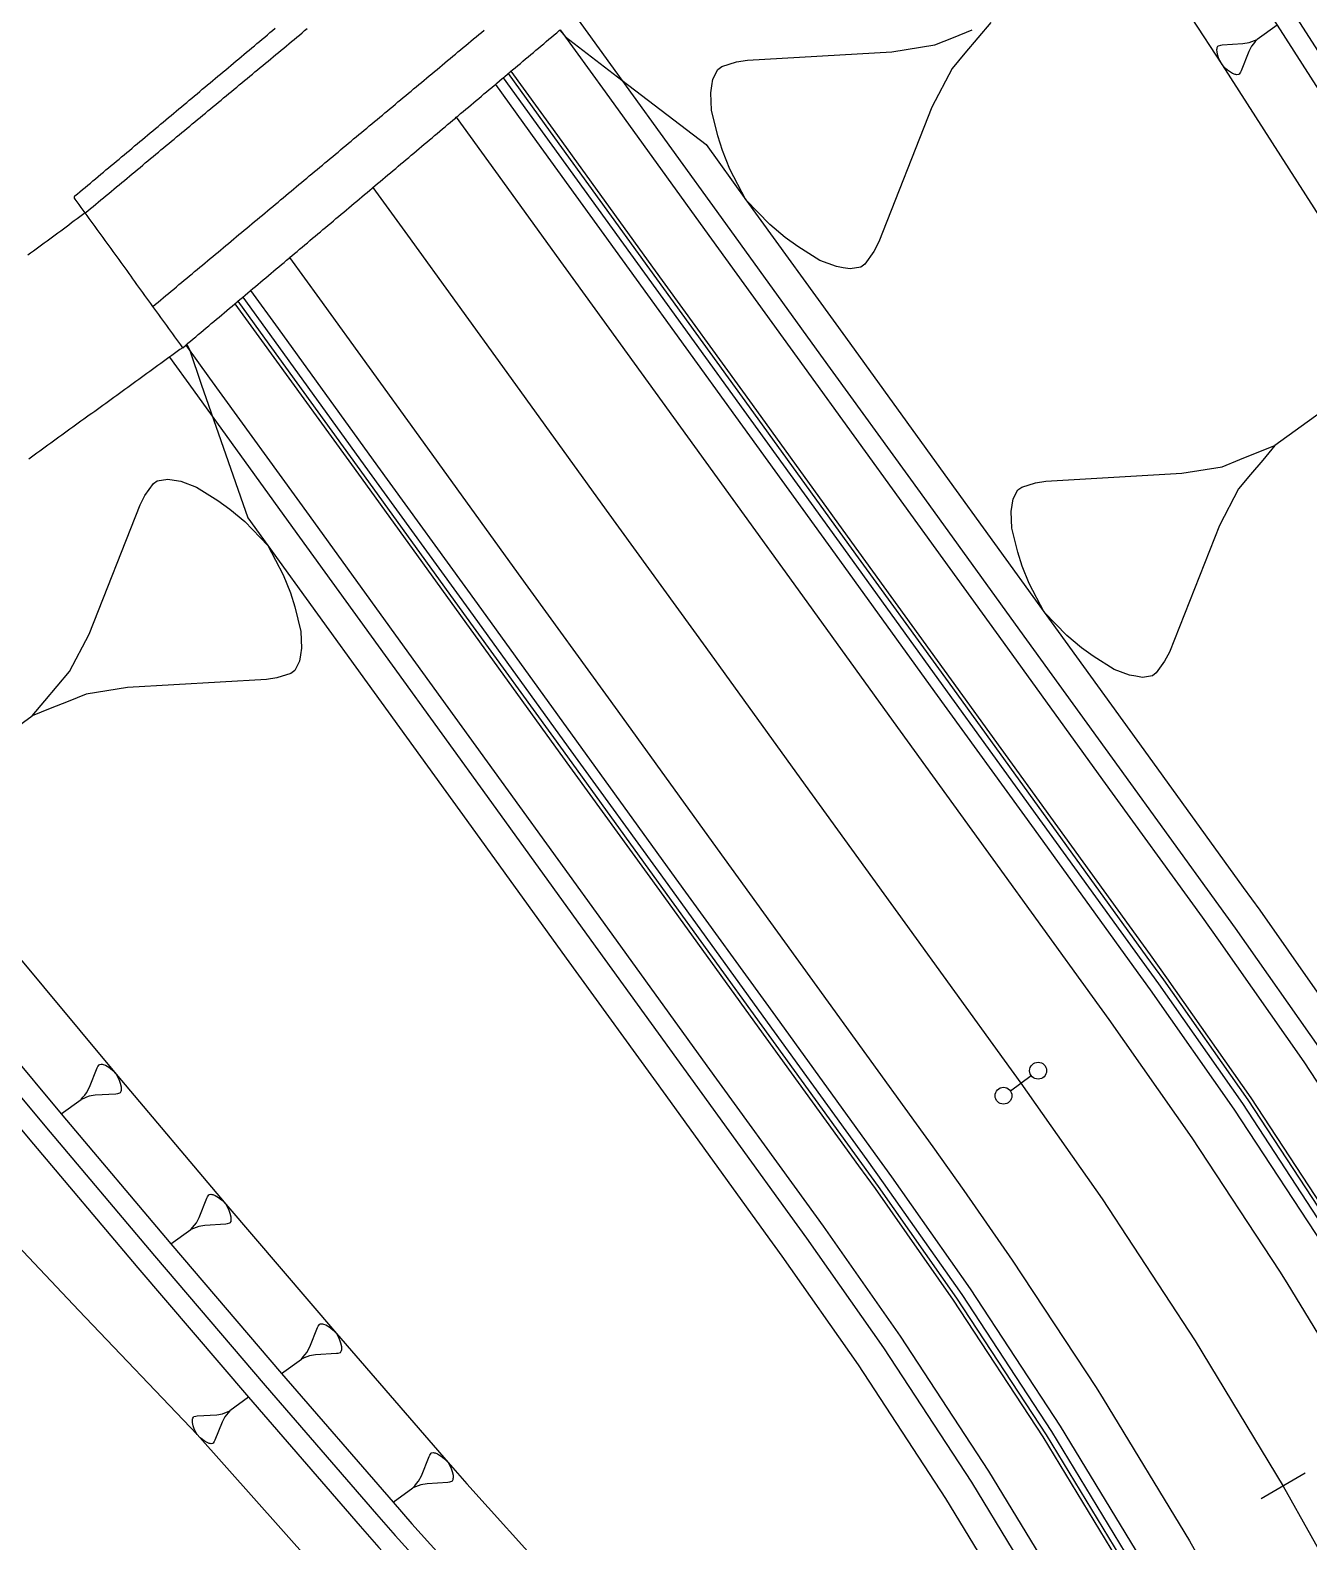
# Model space of a CAD drawing. Extents: x 386889 to 386983, y 803309 to 803473.
# Drawn here: x 386907.71 to 386945.37, y 803406.41 to 803450.93 of the extents above; entities that cross this region are included whole.
import ezdxf

# ---------------------------------------------------------------- set-up
doc = ezdxf.new("R2010")
doc.units = 0
doc.layers.get('0').update_dxf_attribs({"linetype": 'CONTINUOUS'})

msp = doc.modelspace()

# ---------------------------------------------------------------- linework, layer by layer
at = {"color": 7}
for p, q in [((386936.0105, 803451.1572), (386935.6292, 803450.7042)), ((386944.4394, 803451.0826), (386943.8546, 803450.6597)), ((386934.3614, 803450.4964), (386934.9111, 803450.7167)), ((386934.9111, 803450.7167), (386935.4608, 803450.937)), ((386935.6292, 803450.7042), (386935.2478, 803450.2511)), ((386942.8249, 803450.5002), (386943.4359, 803450.5349)), ((386943.4359, 803450.5349), (386943.6179, 803450.5648)), ((386943.6179, 803450.5648), (386943.6968, 803450.5964)), ((386943.7451, 803450.5296), (386943.6904, 803450.4645)), ((386943.6968, 803450.5964), (386943.7757, 803450.628)), ((386943.7999, 803450.5946), (386943.7451, 803450.5296)), ((386943.7757, 803450.628), (386943.8546, 803450.6597)), ((386943.8546, 803450.6597), (386943.7999, 803450.5946)), ((386928.8375, 803450.0464), (386933.0937, 803450.2885)), ((386933.0937, 803450.2885), (386934.3614, 803450.4964)), ((386935.2478, 803450.2511), (386934.8665, 803449.7981)), ((386942.6699, 803450.3627), (386942.6745, 803450.3914)), ((386942.6727, 803450.2884), (386942.6699, 803450.3627)), ((386942.6997, 803450.1807), (386942.6727, 803450.2884)), ((386942.6745, 803450.3914), (386942.6792, 803450.4202)), ((386942.6792, 803450.4202), (386942.7005, 803450.4611)), ((386942.7193, 803450.1185), (386942.6997, 803450.1807)), ((386942.7005, 803450.4611), (386942.7172, 803450.4732)), ((386942.7172, 803450.4732), (386942.7794, 803450.4927)), ((386942.7509, 803450.0395), (386942.7193, 803450.1185)), ((386942.7794, 803450.4927), (386942.8249, 803450.5002)), ((386943.6051, 803450.301), (386943.3807, 803449.7317)), ((386943.6904, 803450.4645), (386943.6051, 803450.301)), ((386927.8223, 803449.4895), (386927.9709, 803449.7742)), ((386927.9709, 803449.7742), (386928.0873, 803449.8583)), ((386928.0873, 803449.8583), (386928.5206, 803449.9945)), ((386928.5206, 803449.9945), (386928.8375, 803450.0464)), ((386934.8665, 803449.7981), (386934.2721, 803448.6592)), ((386942.8188, 803449.9105), (386942.7509, 803450.0395)), ((386942.9201, 803449.8056), (386942.8188, 803449.9105)), ((386942.9851, 803449.7509), (386942.9201, 803449.8056)), ((386943.0381, 803449.7129), (386942.9851, 803449.7509)), ((386943.1319, 803449.6535), (386943.0381, 803449.7129)), ((386943.2016, 803449.6275), (386943.1319, 803449.6535)), ((386943.3213, 803449.6378), (386943.3046, 803449.6257)), ((386943.3594, 803449.6908), (386943.3213, 803449.6378)), ((386943.3807, 803449.7317), (386943.3594, 803449.6908)), ((386927.7579, 803449.0884), (386927.7901, 803449.2889)), ((386927.7901, 803449.2889), (386927.8223, 803449.4895)), ((386943.2303, 803449.6229), (386943.2016, 803449.6275)), ((386943.2591, 803449.6183), (386943.2303, 803449.6229)), ((386943.3046, 803449.6257), (386943.2591, 803449.6183)), ((386927.7776, 803448.5709), (386927.7579, 803449.0884)), ((386927.9657, 803447.8206), (386927.7776, 803448.5709)), ((386934.2721, 803448.6592), (386932.7093, 803444.6929)), ((386928.1018, 803447.3873), (386927.9657, 803447.8206)), ((386928.3221, 803446.8376), (386928.1018, 803447.3873)), ((386928.7949, 803445.9388), (386928.3221, 803446.8376)), ((386929.5005, 803445.2083), (386928.7949, 803445.9388)), ((386929.9535, 803444.8269), (386929.5005, 803445.2083)), ((386930.3224, 803444.562), (386929.9535, 803444.8269)), ((386930.976, 803444.1484), (386930.3224, 803444.562)), ((386932.5607, 803444.4082), (386932.2957, 803444.0393)), ((386932.7093, 803444.6929), (386932.5607, 803444.4082)), ((386931.4613, 803443.9676), (386930.976, 803444.1484)), ((386931.6618, 803443.9354), (386931.4613, 803443.9676)), ((386931.8624, 803443.9032), (386931.6618, 803443.9354)), ((386932.1793, 803443.9551), (386931.8624, 803443.9032)), ((386932.2957, 803444.0393), (386932.1793, 803443.9551)), ((386948.2105, 803441.4687), (386944.3766, 803438.696)), ((386943.8593, 803438.4887), (386944.3766, 803438.696)), ((386944.3766, 803438.696), (386944.0177, 803438.2696)), ((386941.6313, 803437.8784), (386942.8245, 803438.074)), ((386942.8245, 803438.074), (386943.3419, 803438.2813)), ((386943.3419, 803438.2813), (386943.8593, 803438.4887)), ((386944.0177, 803438.2696), (386943.6588, 803437.8432)), ((386911.3466, 803437.5798), (386911.4584, 803437.6607)), ((386911.4584, 803437.6607), (386911.7631, 803437.7107)), ((386911.7631, 803437.7107), (386911.9559, 803437.6797)), ((386911.9559, 803437.6797), (386912.1487, 803437.6487)), ((386912.1487, 803437.6487), (386912.6152, 803437.4749)), ((386937.327, 803437.6016), (386937.6253, 803437.6505)), ((386937.6253, 803437.6505), (386941.6313, 803437.8784)), ((386943.6588, 803437.8432), (386943.2998, 803437.4168)), ((386910.949, 803436.9515), (386911.0918, 803437.2252)), ((386911.0918, 803437.2252), (386911.3466, 803437.5798)), ((386912.6152, 803437.4749), (386913.2435, 803437.0773)), ((386936.6698, 803437.1263), (386936.8096, 803437.3943)), ((386936.8096, 803437.3943), (386936.9192, 803437.4735)), ((386936.9192, 803437.4735), (386937.327, 803437.6016)), ((386943.2998, 803437.4168), (386942.7404, 803436.3448)), ((386909.4466, 803433.1386), (386910.949, 803436.9515)), ((386913.2435, 803437.0773), (386913.5982, 803436.8226)), ((386913.5982, 803436.8226), (386914.0337, 803436.456)), ((386936.6091, 803436.7488), (386936.6395, 803436.9375)), ((386936.6277, 803436.2617), (386936.6091, 803436.7488)), ((386936.6395, 803436.9375), (386936.6698, 803437.1263)), ((386914.0337, 803436.456), (386914.712, 803435.7538)), ((386942.7404, 803436.3448), (386941.2695, 803432.6117)), ((386936.8048, 803435.5556), (386936.6277, 803436.2617)), ((386914.712, 803435.7538), (386915.1665, 803434.8897)), ((386936.9329, 803435.1477), (386936.8048, 803435.5556)), ((386937.1402, 803434.6303), (386936.9329, 803435.1477)), ((386915.1665, 803434.8897), (386915.3783, 803434.3613)), ((386937.5852, 803433.7844), (386937.1402, 803434.6303)), ((386915.3783, 803434.3613), (386915.5091, 803433.9447)), ((386915.5091, 803433.9447), (386915.6899, 803433.2235)), ((386938.2493, 803433.0968), (386937.5852, 803433.7844)), ((386915.6899, 803433.2235), (386915.7089, 803432.726)), ((386908.8752, 803432.0437), (386909.4466, 803433.1386)), ((386915.7089, 803432.726), (386915.6779, 803432.5332)), ((386938.6757, 803432.7379), (386938.2493, 803433.0968)), ((386939.0229, 803432.4885), (386938.6757, 803432.7379)), ((386915.647, 803432.3404), (386915.5041, 803432.0667)), ((386915.6779, 803432.5332), (386915.647, 803432.3404)), ((386939.6381, 803432.0992), (386939.0229, 803432.4885)), ((386941.1296, 803432.3437), (386940.8802, 803431.9965)), ((386941.2695, 803432.6117), (386941.1296, 803432.3437)), ((386908.5086, 803431.6082), (386908.8752, 803432.0437)), ((386914.9757, 803431.8549), (386914.671, 803431.805)), ((386915.3922, 803431.9858), (386914.9757, 803431.8549)), ((386915.5041, 803432.0667), (386915.3922, 803431.9858)), ((386940.0948, 803431.929), (386939.6381, 803432.0992)), ((386940.2836, 803431.8987), (386940.0948, 803431.929)), ((386940.4724, 803431.8684), (386940.2836, 803431.8987)), ((386940.7707, 803431.9173), (386940.4724, 803431.8684)), ((386940.8802, 803431.9965), (386940.7707, 803431.9173)), ((386908.142, 803431.1727), (386908.5086, 803431.6082)), ((386910.5794, 803431.5722), (386909.3607, 803431.3725)), ((386914.671, 803431.805), (386910.5794, 803431.5722)), ((386907.7754, 803430.7371), (386908.142, 803431.1727)), ((386908.3038, 803430.9489), (386907.7754, 803430.7371)), ((386908.8323, 803431.1607), (386908.3038, 803430.9489)), ((386909.3607, 803431.3725), (386908.8323, 803431.1607)), ((386903.8596, 803427.9052), (386907.7754, 803430.7371)), ((386909.4604, 803419.7927), (386909.6848, 803420.3621)), ((386909.6848, 803420.3621), (386909.7061, 803420.403)), ((386909.7061, 803420.403), (386909.7442, 803420.456)), ((386909.7442, 803420.456), (386909.7609, 803420.468)), ((386909.7609, 803420.468), (386909.8064, 803420.4755)), ((386909.8064, 803420.4755), (386909.8352, 803420.4709)), ((386909.8352, 803420.4709), (386909.864, 803420.4662)), ((386909.864, 803420.4662), (386909.9336, 803420.4403)), ((386909.9336, 803420.4403), (386910.0274, 803420.3809)), ((386910.0274, 803420.3809), (386910.0804, 803420.3429)), ((386910.0804, 803420.3429), (386910.1454, 803420.2881)), ((386910.1454, 803420.2881), (386910.2467, 803420.1833)), ((386910.2467, 803420.1833), (386910.3146, 803420.0542)), ((386910.3146, 803420.0542), (386910.3462, 803419.9753)), ((386910.3462, 803419.9753), (386910.3658, 803419.9131)), ((386910.3658, 803419.9131), (386910.3928, 803419.8054)), ((386910.3928, 803419.8054), (386910.3956, 803419.7311)), ((386908.6261, 803419.0112), (386909.2109, 803419.4341)), ((386909.2109, 803419.4341), (386909.2656, 803419.4992)), ((386909.2898, 803419.4658), (386909.2109, 803419.4341)), ((386909.2656, 803419.4992), (386909.3204, 803419.5642)), ((386909.3687, 803419.4974), (386909.2898, 803419.4658)), ((386909.3204, 803419.5642), (386909.3751, 803419.6292)), ((386909.4476, 803419.529), (386909.3687, 803419.4974)), ((386909.3751, 803419.6292), (386909.4604, 803419.7927)), ((386909.6296, 803419.5588), (386909.4476, 803419.529)), ((386910.2406, 803419.5936), (386909.6296, 803419.5588)), ((386910.2861, 803419.6011), (386910.2406, 803419.5936)), ((386910.3483, 803419.6206), (386910.2861, 803419.6011)), ((386910.365, 803419.6327), (386910.3483, 803419.6206)), ((386910.3864, 803419.6736), (386910.365, 803419.6327)), ((386910.391, 803419.7023), (386910.3864, 803419.6736)), ((386910.3956, 803419.7311), (386910.391, 803419.7023)), ((386912.6931, 803415.96), (386912.9174, 803416.5294)), ((386912.9174, 803416.5294), (386912.9388, 803416.5703)), ((386912.9388, 803416.5703), (386912.9768, 803416.6233)), ((386912.9768, 803416.6233), (386912.9935, 803416.6353)), ((386912.9935, 803416.6353), (386913.039, 803416.6428)), ((386913.039, 803416.6428), (386913.0678, 803416.6382)), ((386913.0678, 803416.6382), (386913.0966, 803416.6336)), ((386913.0966, 803416.6336), (386913.1662, 803416.6076)), ((386913.1662, 803416.6076), (386913.2601, 803416.5482)), ((386913.2601, 803416.5482), (386913.313, 803416.5102)), ((386913.313, 803416.5102), (386913.3781, 803416.4554)), ((386913.3781, 803416.4554), (386913.4794, 803416.3506)), ((386913.4794, 803416.3506), (386913.5472, 803416.2215)), ((386912.6077, 803415.7966), (386912.6931, 803415.96)), ((386913.5472, 803416.2215), (386913.5788, 803416.1426)), ((386913.5788, 803416.1426), (386913.5984, 803416.0804)), ((386913.5976, 803415.8), (386913.5809, 803415.7879)), ((386913.619, 803415.8409), (386913.5976, 803415.8)), ((386913.5984, 803416.0804), (386913.6254, 803415.9727)), ((386913.6236, 803415.8696), (386913.619, 803415.8409)), ((386913.6282, 803415.8984), (386913.6236, 803415.8696)), ((386913.6254, 803415.9727), (386913.6282, 803415.8984)), ((386911.8588, 803415.1785), (386912.4435, 803415.6014)), ((386912.4435, 803415.6014), (386912.4983, 803415.6665)), ((386912.5224, 803415.6331), (386912.4435, 803415.6014)), ((386912.4983, 803415.6665), (386912.553, 803415.7315)), ((386912.6013, 803415.6647), (386912.5224, 803415.6331)), ((386912.553, 803415.7315), (386912.6077, 803415.7966)), ((386912.6802, 803415.6963), (386912.6013, 803415.6647)), ((386912.8622, 803415.7261), (386912.6802, 803415.6963)), ((386913.4732, 803415.7609), (386912.8622, 803415.7261)), ((386913.5187, 803415.7684), (386913.4732, 803415.7609)), ((386913.5809, 803415.7879), (386913.5187, 803415.7684)), ((386915.9517, 803412.1462), (386916.1761, 803412.7156)), ((386916.1761, 803412.7156), (386916.1974, 803412.7564)), ((386916.1974, 803412.7564), (386916.2355, 803412.8094)), ((386916.2355, 803412.8094), (386916.2522, 803412.8215)), ((386916.2522, 803412.8215), (386916.2977, 803412.8289)), ((386916.2977, 803412.8289), (386916.3265, 803412.8243)), ((386916.3265, 803412.8243), (386916.3552, 803412.8197)), ((386916.3552, 803412.8197), (386916.4249, 803412.7937)), ((386916.4249, 803412.7937), (386916.5187, 803412.7344)), ((386916.5187, 803412.7344), (386916.5717, 803412.6963)), ((386916.5717, 803412.6963), (386916.6367, 803412.6416)), ((386916.6367, 803412.6416), (386916.738, 803412.5367)), ((386916.738, 803412.5367), (386916.8059, 803412.4077)), ((386916.8059, 803412.4077), (386916.8375, 803412.3288)), ((386916.8375, 803412.3288), (386916.8571, 803412.2666)), ((386916.8571, 803412.2666), (386916.8841, 803412.1589)), ((386915.7022, 803411.7876), (386915.7569, 803411.8526)), ((386915.7811, 803411.8192), (386915.7022, 803411.7876)), ((386915.7569, 803411.8526), (386915.8117, 803411.9177)), ((386915.86, 803411.8508), (386915.7811, 803411.8192)), ((386915.8117, 803411.9177), (386915.8664, 803411.9827)), ((386915.9389, 803411.8825), (386915.86, 803411.8508)), ((386915.8664, 803411.9827), (386915.9517, 803412.1462)), ((386916.1209, 803411.9123), (386915.9389, 803411.8825)), ((386916.7319, 803411.947), (386916.1209, 803411.9123)), ((386916.7774, 803411.9545), (386916.7319, 803411.947)), ((386916.8396, 803411.974), (386916.7774, 803411.9545)), ((386916.8563, 803411.9861), (386916.8396, 803411.974)), ((386916.8776, 803412.027), (386916.8563, 803411.9861)), ((386916.8823, 803412.0558), (386916.8776, 803412.027)), ((386916.8869, 803412.0846), (386916.8823, 803412.0558)), ((386916.8841, 803412.1589), (386916.8869, 803412.0846)), ((386915.1174, 803411.3647), (386915.7022, 803411.7876)), ((386914.1451, 803410.6615), (386913.5984, 803410.2661)), ((386912.4909, 803409.9884), (386912.4952, 803410.0154)), ((386912.4952, 803410.0154), (386912.4995, 803410.0423)), ((386912.4995, 803410.0423), (386912.5194, 803410.0805)), ((386912.5194, 803410.0805), (386912.5351, 803410.0918)), ((386912.5351, 803410.0918), (386912.5932, 803410.11)), ((386912.5932, 803410.11), (386912.6357, 803410.117)), ((386912.6357, 803410.117), (386913.207, 803410.1495)), ((386913.207, 803410.1495), (386913.3771, 803410.1774)), ((386913.4449, 803410.0837), (386913.3651, 803409.9308)), ((386913.3771, 803410.1774), (386913.4509, 803410.207)), ((386913.496, 803410.1445), (386913.4449, 803410.0837)), ((386913.4509, 803410.207), (386913.5246, 803410.2365)), ((386913.5472, 803410.2053), (386913.496, 803410.1445)), ((386913.5246, 803410.2365), (386913.5984, 803410.2661)), ((386913.5984, 803410.2661), (386913.5472, 803410.2053)), ((386912.4935, 803409.919), (386912.4909, 803409.9884)), ((386912.5187, 803409.8183), (386912.4935, 803409.919)), ((386912.537, 803409.7602), (386912.5187, 803409.8183)), ((386912.5666, 803409.6864), (386912.537, 803409.7602)), ((386912.63, 803409.5658), (386912.5666, 803409.6864)), ((386912.7247, 803409.4677), (386912.63, 803409.5658)), ((386913.3651, 803409.9308), (386913.1554, 803409.3985)), ((386912.7855, 803409.4165), (386912.7247, 803409.4677)), ((386912.835, 803409.381), (386912.7855, 803409.4165)), ((386912.9228, 803409.3255), (386912.835, 803409.381)), ((386912.9879, 803409.3012), (386912.9228, 803409.3255)), ((386913.0148, 803409.2969), (386912.9879, 803409.3012)), ((386913.0417, 803409.2926), (386913.0148, 803409.2969)), ((386913.0842, 803409.2995), (386913.0417, 803409.2926)), ((386913.0999, 803409.3108), (386913.0842, 803409.2995)), ((386913.1354, 803409.3603), (386913.0999, 803409.3108)), ((386913.1554, 803409.3985), (386913.1354, 803409.3603)), ((386919.2365, 803408.3512), (386919.4608, 803408.9206)), ((386919.4608, 803408.9206), (386919.4821, 803408.9614)), ((386919.4821, 803408.9614), (386919.5202, 803409.0144)), ((386919.5202, 803409.0144), (386919.5369, 803409.0265)), ((386919.5369, 803409.0265), (386919.5824, 803409.0339)), ((386919.5824, 803409.0339), (386919.6112, 803409.0293)), ((386919.6112, 803409.0293), (386919.64, 803409.0247)), ((386919.64, 803409.0247), (386919.7096, 803408.9987)), ((386919.7096, 803408.9987), (386919.8035, 803408.9394)), ((386919.8035, 803408.9394), (386919.8564, 803408.9013)), ((386919.8564, 803408.9013), (386919.9214, 803408.8466)), ((386919.9214, 803408.8466), (386920.0227, 803408.7417)), ((386920.0227, 803408.7417), (386920.0906, 803408.6127)), ((386919.1511, 803408.1877), (386919.2365, 803408.3512)), ((386920.0906, 803408.6127), (386920.1222, 803408.5338)), ((386920.1222, 803408.5338), (386920.1418, 803408.4716)), ((386920.1624, 803408.232), (386920.141, 803408.1911)), ((386920.1418, 803408.4716), (386920.1688, 803408.3639)), ((386920.167, 803408.2608), (386920.1624, 803408.232)), ((386920.1716, 803408.2896), (386920.167, 803408.2608)), ((386920.1688, 803408.3639), (386920.1716, 803408.2896)), ((386918.4021, 803407.5697), (386918.9869, 803407.9926)), ((386918.9869, 803407.9926), (386919.0416, 803408.0576)), ((386919.0658, 803408.0242), (386918.9869, 803407.9926)), ((386919.0416, 803408.0576), (386919.0964, 803408.1226)), ((386919.1447, 803408.0558), (386919.0658, 803408.0242)), ((386919.0964, 803408.1226), (386919.1511, 803408.1877)), ((386919.2236, 803408.0874), (386919.1447, 803408.0558)), ((386919.4056, 803408.1173), (386919.2236, 803408.0874)), ((386920.0166, 803408.152), (386919.4056, 803408.1173)), ((386920.0621, 803408.1595), (386920.0166, 803408.152)), ((386920.1243, 803408.179), (386920.0621, 803408.1595)), ((386920.141, 803408.1911), (386920.1243, 803408.179))]:
    msp.add_line(p, q, dxfattribs=at)
at = {"color": 1}
msp.add_line((386936.585, 803419.6903), (386937.2006, 803420.1356), dxfattribs=at)
at = {"color": 3}
msp.add_line((386945.2685, 803408.4256), (386943.9731, 803407.6694), dxfattribs=at)
at = {"color": 7, "linetype": 'CONTINUOUS'}
for points in [[(386931.2554, 803472.4006), (386934.0225, 803468.2312), (386936.7636, 803464.043), (386939.4787, 803459.836), (386942.1906, 803455.6268), (386944.9256, 803451.4342), (386947.6344, 803447.2227), (386950.3173, 803442.9924), (386952.9741, 803438.7432), (386955.6049, 803434.4753), (386956.0412, 803433.7614), (386958.5451, 803429.606), (386961.3532, 803424.5173), (386963.8781, 803419.2904), (386966.1836, 803413.981), (386968.2666, 803408.5991), (386970.1244, 803403.1545), (386971.06, 803400)], [(386930.7692, 803472.049), (386933.5363, 803467.8796), (386936.2774, 803463.6914), (386938.9925, 803459.4844), (386941.7044, 803455.2752), (386944.4394, 803451.0825), (386947.1483, 803446.8711), (386949.8311, 803442.6408), (386952.4879, 803438.3916), (386955.1187, 803434.1237), (386955.5551, 803433.4098), (386958.049, 803429.2685), (386960.8458, 803424.1971), (386963.3599, 803418.9879), (386965.6553, 803413.6966), (386967.7288, 803408.333), (386969.5778, 803402.9071), (386970.4386, 803400)], [(386940.0838, 803454.1031), (386942.8188, 803449.9105), (386945.5277, 803445.699), (386948.2105, 803441.4687), (386950.8673, 803437.2196), (386953.4981, 803432.9516), (386953.9345, 803432.2378), (386956.3954, 803428.1435), (386959.1544, 803423.1298), (386961.6327, 803417.9795), (386963.8944, 803412.7483), (386965.9362, 803407.446), (386967.7557, 803402.0825), (386968.369, 803400)], [(386909.3349, 803445.5492), (386909.4118, 803445.6131), (386909.4887, 803445.677), (386909.5657, 803445.7409), (386909.6426, 803445.8048), (386909.7195, 803445.8687), (386909.7964, 803445.9326), (386909.8734, 803445.9965), (386909.9503, 803446.0604), (386910.0272, 803446.1243), (386910.1042, 803446.1882), (386910.1811, 803446.2521), (386910.258, 803446.316), (386910.3349, 803446.3799), (386910.4119, 803446.4438), (386910.4888, 803446.5077), (386910.5657, 803446.5716), (386910.6427, 803446.6355), (386910.7196, 803446.6994), (386910.7965, 803446.7633), (386910.8734, 803446.8272), (386910.9504, 803446.8911), (386911.0273, 803446.955), (386911.1042, 803447.0189), (386911.1812, 803447.0829), (386911.2581, 803447.1468), (386911.335, 803447.2107), (386911.4119, 803447.2746), (386911.4889, 803447.3385), (386911.5658, 803447.4024), (386911.6427, 803447.4663), (386911.7196, 803447.5302), (386911.7966, 803447.5941), (386911.8735, 803447.658), (386911.9504, 803447.7219), (386912.0274, 803447.7858), (386912.1043, 803447.8497), (386912.1812, 803447.9136), (386912.2581, 803447.9775), (386912.3351, 803448.0414), (386912.412, 803448.1053), (386912.4889, 803448.1692), (386912.5659, 803448.2331), (386912.6428, 803448.297), (386912.7197, 803448.3609), (386912.7966, 803448.4248), (386912.8736, 803448.4887), (386912.9505, 803448.5526), (386913.0274, 803448.6165), (386913.1043, 803448.6804), (386913.1813, 803448.7443), (386913.2582, 803448.8082), (386913.3351, 803448.8721), (386913.4121, 803448.936), (386913.489, 803448.9999), (386913.5659, 803449.0638), (386913.6428, 803449.1277), (386913.7198, 803449.1916), (386913.7967, 803449.2555), (386913.8736, 803449.3194), (386913.9506, 803449.3833), (386914.0275, 803449.4472), (386914.1044, 803449.5111), (386914.1813, 803449.575), (386914.2583, 803449.6389), (386914.3352, 803449.7028), (386914.4121, 803449.7667), (386914.4891, 803449.8306), (386914.566, 803449.8945), (386914.6429, 803449.9584), (386914.7198, 803450.0223), (386914.7968, 803450.0862), (386914.8737, 803450.1501), (386914.9506, 803450.214), (386915.0275, 803450.2779), (386915.1045, 803450.3419), (386915.1814, 803450.4058), (386915.2583, 803450.4697), (386915.3353, 803450.5336), (386915.4122, 803450.5975), (386915.4891, 803450.6614), (386915.566, 803450.7253), (386915.643, 803450.7892), (386915.7199, 803450.8531), (386915.7968, 803450.917), (386915.8738, 803450.9809)], [(386911.3278, 803442.7945), (386911.4046, 803442.8586), (386911.4814, 803442.9226), (386911.5582, 803442.9867), (386911.635, 803443.0507), (386911.7118, 803443.1148), (386911.7886, 803443.1789), (386911.8654, 803443.2429), (386911.9422, 803443.307), (386912.019, 803443.371), (386912.0958, 803443.4351), (386912.1725, 803443.4992), (386912.2493, 803443.5632), (386912.3261, 803443.6273), (386912.4029, 803443.6913), (386912.4797, 803443.7554), (386912.5565, 803443.8195), (386912.6333, 803443.8835), (386912.7101, 803443.9476), (386912.7869, 803444.0116), (386912.8637, 803444.0757), (386912.9405, 803444.1397), (386913.0173, 803444.2038), (386913.0941, 803444.2679), (386913.1709, 803444.3319), (386913.2477, 803444.396), (386913.3245, 803444.46), (386913.4013, 803444.5241), (386913.4781, 803444.5882), (386913.5549, 803444.6522), (386913.6317, 803444.7163), (386913.7085, 803444.7803), (386913.7853, 803444.8444), (386913.8621, 803444.9085), (386913.9389, 803444.9725), (386914.0157, 803445.0366), (386914.0925, 803445.1006), (386914.1693, 803445.1647), (386914.2461, 803445.2287), (386914.3229, 803445.2928), (386914.3997, 803445.3569), (386914.4765, 803445.4209), (386914.5533, 803445.485), (386914.6301, 803445.549), (386914.7069, 803445.6131), (386914.7837, 803445.6772), (386914.8605, 803445.7412), (386914.9373, 803445.8053), (386915.014, 803445.8693), (386915.0908, 803445.9334), (386915.1676, 803445.9975), (386915.2444, 803446.0615), (386915.3212, 803446.1256), (386915.398, 803446.1896), (386915.4748, 803446.2537), (386915.5516, 803446.3177), (386915.6284, 803446.3818), (386915.7052, 803446.4459), (386915.782, 803446.5099), (386915.8588, 803446.574), (386915.9356, 803446.638), (386916.0124, 803446.7021), (386916.0892, 803446.7662), (386916.166, 803446.8302), (386916.2428, 803446.8943), (386916.3196, 803446.9583), (386916.3964, 803447.0224), (386916.4732, 803447.0865), (386916.55, 803447.1505), (386916.6268, 803447.2146), (386916.7036, 803447.2786), (386916.7804, 803447.3427), (386916.8572, 803447.4068), (386916.934, 803447.4708), (386917.0108, 803447.5349), (386917.0876, 803447.5989), (386917.1644, 803447.663), (386917.2412, 803447.727), (386917.318, 803447.7911), (386917.3948, 803447.8552), (386917.4716, 803447.9192), (386917.5484, 803447.9833), (386917.6252, 803448.0473), (386917.702, 803448.1114), (386917.7787, 803448.1755), (386917.8555, 803448.2395), (386917.9323, 803448.3036), (386918.0091, 803448.3676), (386918.0859, 803448.4317), (386918.1627, 803448.4958), (386918.2395, 803448.5598), (386918.3163, 803448.6239), (386918.3931, 803448.6879), (386918.4699, 803448.752), (386918.5467, 803448.816), (386918.6235, 803448.8801), (386918.7003, 803448.9442), (386918.7771, 803449.0082), (386918.8539, 803449.0723), (386918.9307, 803449.1363), (386919.0075, 803449.2004), (386919.0843, 803449.2645), (386919.1611, 803449.3285), (386919.2379, 803449.3926), (386919.3147, 803449.4566), (386919.3915, 803449.5207), (386919.4683, 803449.5848), (386919.5451, 803449.6488), (386919.6219, 803449.7129), (386919.6987, 803449.7769), (386919.7755, 803449.841), (386919.8523, 803449.905), (386919.9291, 803449.9691), (386920.0059, 803450.0332), (386920.0827, 803450.0972), (386920.1595, 803450.1613), (386920.2363, 803450.2253), (386920.3131, 803450.2894), (386920.3899, 803450.3535), (386920.4667, 803450.4175), (386920.5435, 803450.4816), (386920.6202, 803450.5456), (386920.697, 803450.6097), (386920.7738, 803450.6738), (386920.8506, 803450.7378), (386920.9274, 803450.8019), (386921.0042, 803450.8659), (386921.081, 803450.93)], [(386912.207, 803441.5792), (386912.2835, 803441.6436), (386912.2959, 803441.6541), (386912.36, 803441.708), (386912.4365, 803441.7725), (386912.513, 803441.8369), (386912.5895, 803441.9013), (386912.666, 803441.9657), (386912.7425, 803442.0301), (386912.819, 803442.0946), (386912.8954, 803442.159), (386912.9719, 803442.2234), (386913.0484, 803442.2878), (386913.1249, 803442.3523), (386913.2014, 803442.4167), (386913.2779, 803442.4811), (386913.3544, 803442.5455), (386913.4309, 803442.6099), (386913.5074, 803442.6744), (386913.5839, 803442.7388), (386913.6604, 803442.8032), (386913.7369, 803442.8676), (386913.7455, 803442.8749), (386913.8134, 803442.932), (386913.8299, 803442.9459), (386913.8899, 803442.9965), (386913.9664, 803443.0609), (386913.9756, 803443.0687), (386914.0429, 803443.1253), (386914.1193, 803443.1897), (386914.1958, 803443.2541), (386914.2057, 803443.2624), (386914.2723, 803443.3186), (386914.3488, 803443.383), (386914.4253, 803443.4474), (386914.5018, 803443.5118), (386914.5783, 803443.5762), (386914.6548, 803443.6407), (386914.7313, 803443.7051), (386914.8078, 803443.7695), (386914.8843, 803443.8339), (386914.9608, 803443.8984), (386915.0373, 803443.9628), (386915.1138, 803444.0272), (386915.1903, 803444.0916), (386915.2668, 803444.156), (386915.3433, 803444.2205), (386915.3562, 803444.2313), (386915.4197, 803444.2849), (386915.4962, 803444.3493), (386915.5727, 803444.4137), (386915.6492, 803444.4781), (386915.7257, 803444.5426), (386915.8022, 803444.607), (386915.8787, 803444.6714), (386915.9552, 803444.7358), (386916.0317, 803444.8002), (386916.1082, 803444.8647), (386916.1847, 803444.9291), (386916.2612, 803444.9935), (386916.3377, 803445.0579), (386916.4142, 803445.1223), (386916.4907, 803445.1868), (386916.5672, 803445.2512), (386916.6436, 803445.3156), (386916.7201, 803445.38), (386916.7966, 803445.4445), (386916.8731, 803445.5089), (386916.9496, 803445.5733), (386917.0261, 803445.6377), (386917.1026, 803445.7021), (386917.1791, 803445.7666), (386917.2556, 803445.831), (386917.3321, 803445.8954), (386917.4086, 803445.9598), (386917.4851, 803446.0242), (386917.5616, 803446.0887), (386917.6381, 803446.1531), (386917.7146, 803446.2175), (386917.7911, 803446.2819), (386917.8105, 803446.2983), (386917.8675, 803446.3463), (386917.944, 803446.4108), (386918.0205, 803446.4752), (386918.097, 803446.5396), (386918.1735, 803446.604), (386918.25, 803446.6684), (386918.3265, 803446.7329), (386918.403, 803446.7973), (386918.4795, 803446.8617), (386918.556, 803446.9261), (386918.6325, 803446.9906), (386918.709, 803447.055), (386918.7855, 803447.1194), (386918.862, 803447.1838), (386918.9385, 803447.2482), (386919.015, 803447.3127), (386919.0915, 803447.3771), (386919.1679, 803447.4415), (386919.2444, 803447.5059), (386919.3209, 803447.5703), (386919.3974, 803447.6348), (386919.4739, 803447.6992), (386919.5504, 803447.7636), (386919.6269, 803447.828), (386919.7034, 803447.8924), (386919.7799, 803447.9569), (386919.8564, 803448.0213), (386919.9329, 803448.0857), (386920.0094, 803448.1501), (386920.0859, 803448.2145), (386920.1624, 803448.279), (386920.2389, 803448.3434), (386920.2648, 803448.3652), (386920.3154, 803448.4078), (386920.3918, 803448.4722), (386920.4683, 803448.5367), (386920.5448, 803448.6011), (386920.6213, 803448.6655), (386920.6978, 803448.7299), (386920.7743, 803448.7943), (386920.8508, 803448.8588), (386920.9273, 803448.9232), (386921.0038, 803448.9876), (386921.0803, 803449.052), (386921.1568, 803449.1164), (386921.2333, 803449.1809), (386921.3098, 803449.2453), (386921.3863, 803449.3097), (386921.4153, 803449.3341), (386921.4628, 803449.3741), (386921.5393, 803449.4385), (386921.6158, 803449.503), (386921.6453, 803449.5279), (386921.6922, 803449.5674), (386921.7687, 803449.6318), (386921.7911, 803449.6506), (386921.8452, 803449.6962), (386921.8754, 803449.7217), (386921.9217, 803449.7606), (386921.9982, 803449.8251), (386922.0747, 803449.8895), (386922.1512, 803449.9539), (386922.2277, 803450.0183), (386922.3042, 803450.0828), (386922.3807, 803450.1472), (386922.4572, 803450.2116), (386922.5337, 803450.276), (386922.6102, 803450.3404), (386922.6867, 803450.4049), (386922.7632, 803450.4693), (386922.8397, 803450.5337), (386922.9161, 803450.5981), (386922.9926, 803450.6625), (386923.0691, 803450.727), (386923.1456, 803450.7914), (386923.2221, 803450.8558), (386923.2986, 803450.9202), (386923.325, 803450.9425)], [(386923.3095, 803450.9294), (386923.4773, 803450.7318), (386925.1356, 803449.4629), (386927.6229, 803447.5594), (386928.7949, 803445.9388), (386931.725, 803441.8873), (386934.6551, 803437.8358), (386937.5852, 803433.7844), (386940.5153, 803429.7329), (386943.4454, 803425.6814), (386943.9343, 803425.0055), (386946.4701, 803421.3909), (386949.375, 803416.9587), (386952.1254, 803412.4289), (386954.718, 803407.807), (386957.1497, 803403.0985), (386958.6169, 803400)], [(386921.7911, 803449.6506), (386923.0288, 803447.9392), (386925.9589, 803443.8877), (386928.889, 803439.8362), (386931.8191, 803435.7848), (386934.7492, 803431.7333), (386937.6793, 803427.6818), (386940.6094, 803423.6303), (386941.0982, 803422.9544), (386943.5763, 803419.4222), (386946.4151, 803415.0909), (386949.1028, 803410.6642), (386951.6364, 803406.1476), (386954.0127, 803401.5463), (386954.7449, 803400)], [(386921.8754, 803449.7217), (386923.1179, 803448.0037), (386926.048, 803443.9522), (386928.9781, 803439.9007), (386931.9082, 803435.8492), (386934.8383, 803431.7977), (386937.7684, 803427.7463), (386940.6985, 803423.6948), (386941.1874, 803423.0188), (386943.6672, 803419.4841), (386946.5081, 803415.1496), (386949.1978, 803410.7197), (386951.7333, 803406.1997), (386954.1113, 803401.5951), (386954.8666, 803400)], [(386920.2648, 803448.3652), (386921.4163, 803446.773), (386923.4117, 803444.014), (386924.3464, 803442.7215), (386927.2765, 803438.6701), (386930.2066, 803434.6186), (386933.1367, 803430.5671), (386936.0668, 803426.5156), (386938.9969, 803422.4641), (386939.4857, 803421.7882), (386941.931, 803418.3028), (386944.5108, 803414.3786), (386944.7321, 803414.0289), (386947.3843, 803409.6609), (386949.8843, 803405.2041), (386952.2291, 803400.6638), (386952.5434, 803400)], [(386917.8105, 803446.2983), (386918.8233, 803444.8978), (386921.7534, 803440.8463), (386924.6835, 803436.7948), (386927.6136, 803432.7433), (386930.5437, 803428.6918), (386933.4738, 803424.6404), (386936.4039, 803420.5889), (386936.8928, 803419.9129), (386939.2852, 803416.5028), (386942.0259, 803412.3211), (386944.6208, 803408.0475), (386947.0668, 803403.6869), (386948.9709, 803400)], [(386909.3349, 803445.5492), (386909.2545, 803445.4897), (386909.1741, 803445.4302), (386909.0937, 803445.3708), (386909.0133, 803445.3113), (386908.9329, 803445.2518), (386908.8525, 803445.1923), (386908.7721, 803445.1328), (386908.6917, 803445.0734), (386908.6113, 803445.0139), (386908.5309, 803444.9544), (386908.4505, 803444.8949), (386908.3701, 803444.8354), (386908.2897, 803444.7759), (386908.2093, 803444.7165), (386908.1289, 803444.657), (386908.0485, 803444.5975), (386907.9681, 803444.538), (386907.8877, 803444.4785), (386907.8073, 803444.4191), (386907.7269, 803444.3596), (386907.6465, 803444.3001)], [(386915.3562, 803444.2313), (386916.2304, 803443.0225), (386919.1605, 803438.971), (386922.0906, 803434.9195), (386925.0207, 803430.8681), (386927.9508, 803426.8166), (386930.8809, 803422.7651), (386933.811, 803418.7136), (386934.2998, 803418.0377), (386935.2186, 803416.7497), (386936.6395, 803414.7028), (386939.1078, 803410.9481), (386939.3197, 803410.6134), (386941.8573, 803406.4341), (386944.2493, 803402.1698), (386945.3699, 803400)], [(386913.7455, 803442.8749), (386914.5288, 803441.7919), (386917.4589, 803437.7404), (386920.389, 803433.6889), (386923.3191, 803429.6374), (386926.2492, 803425.5859), (386929.1793, 803421.5344), (386932.1094, 803417.483), (386932.5982, 803416.807), (386934.9032, 803413.5215), (386937.5437, 803409.4927), (386940.0438, 803405.3753), (386942.4004, 803401.1741), (386943.0067, 803400)], [(386913.8299, 803442.9459), (386914.6179, 803441.8563), (386917.548, 803437.8048), (386920.4781, 803433.7534), (386923.4082, 803429.7019), (386926.3383, 803425.6504), (386929.2684, 803421.5989), (386932.1985, 803417.5474), (386932.6874, 803416.8715), (386934.9942, 803413.5834), (386937.6367, 803409.5514), (386940.1388, 803405.4307), (386942.4972, 803401.2263), (386943.1305, 803400)], [(386912.3284, 803441.6814), (386912.4113, 803441.4946), (386912.7542, 803440.5085), (386914.1259, 803436.5641), (386914.712, 803435.7538), (386917.6421, 803431.7023), (386920.5722, 803427.6508), (386923.5023, 803423.5993), (386926.4324, 803419.5478), (386929.3625, 803415.4964), (386929.8513, 803414.8204), (386932.1004, 803411.6146), (386934.6768, 803407.6836), (386937.1162, 803403.6661), (386939.1726, 803400)], [(386912.207, 803441.5792), (386912.126, 803441.5206), (386912.0449, 803441.462), (386911.9639, 803441.4033), (386911.8829, 803441.3447), (386911.8019, 803441.2861), (386911.7208, 803441.2275), (386911.6398, 803441.1689), (386911.5588, 803441.1102), (386911.4778, 803441.0516), (386911.3967, 803440.993), (386911.3157, 803440.9344), (386911.2347, 803440.8758), (386911.1537, 803440.8172), (386911.0726, 803440.7585), (386910.9916, 803440.6999), (386910.9106, 803440.6413), (386910.8295, 803440.5827), (386910.7485, 803440.5241), (386910.6675, 803440.4654), (386910.5865, 803440.4068), (386910.5054, 803440.3482), (386910.4244, 803440.2896), (386910.3434, 803440.231), (386910.2624, 803440.1723), (386910.1813, 803440.1137), (386910.1003, 803440.0551), (386910.0193, 803439.9965), (386909.9383, 803439.9379), (386909.8572, 803439.8792), (386909.7762, 803439.8206), (386909.6952, 803439.762), (386909.6141, 803439.7034), (386909.5331, 803439.6448), (386909.4521, 803439.5862), (386909.3711, 803439.5275), (386909.29, 803439.4689), (386909.209, 803439.4103), (386909.128, 803439.3517), (386909.047, 803439.2931), (386908.9659, 803439.2344), (386908.8849, 803439.1758), (386908.8039, 803439.1172), (386908.7229, 803439.0586), (386908.6418, 803439), (386908.5608, 803438.9413), (386908.4798, 803438.8827), (386908.3987, 803438.8241), (386908.3177, 803438.7655), (386908.2367, 803438.7069), (386908.1557, 803438.6482), (386908.0746, 803438.5896), (386907.9936, 803438.531), (386907.9126, 803438.4724), (386907.8316, 803438.4138), (386907.7505, 803438.3551), (386907.6695, 803438.2965)], [(386900, 803429.4936), (386902.239, 803426.7331), (386905.4196, 803422.8628), (386908.6261, 803419.0112), (386911.8588, 803415.1785), (386915.1174, 803411.3647), (386918.4021, 803407.5697), (386918.9527, 803406.9383), (386921.3452, 803404.2975), (386924.1738, 803401.0559), (386925.01, 803400)], [(386900, 803428.5426), (386901.7528, 803426.3815), (386904.9334, 803422.5111), (386908.14, 803418.6596), (386911.3726, 803414.8269), (386914.6313, 803411.0131), (386917.916, 803407.2181), (386918.4665, 803406.5867), (386920.8491, 803403.96), (386923.6664, 803400.7357), (386924.2497, 803400)], [(386903.8596, 803427.9052), (386907.0401, 803424.0348), (386910.2467, 803420.1833), (386913.4794, 803416.3506), (386916.738, 803412.5367), (386920.0227, 803408.7417), (386920.5733, 803408.1104), (386922.9988, 803405.4225), (386925.8652, 803402.1232), (386927.5399, 803400)], [(386900, 803423.1559), (386902.3978, 803420.6773), (386905.6774, 803416.8787), (386909.146, 803413.2166), (386912.63, 803409.5658), (386915.9714, 803405.8117), (386916.5139, 803405.1746), (386918.8293, 803402.5858), (386921.0579, 803400)]]:
    msp.add_lwpolyline(points, dxfattribs=at)
at = {"color": 3, "linetype": 'CONTINUOUS'}
for points in [[(386912.207, 803441.5792), (386912.1484, 803441.6602), (386912.0898, 803441.7412), (386912.0312, 803441.8223), (386911.9725, 803441.9033), (386911.9139, 803441.9843), (386911.8553, 803442.0653), (386911.7967, 803442.1463), (386911.7381, 803442.2274), (386911.6795, 803442.3084), (386911.6209, 803442.3894), (386911.5622, 803442.4704), (386911.5036, 803442.5514), (386911.445, 803442.6325), (386911.3864, 803442.7135), (386911.3278, 803442.7945), (386911.2692, 803442.8755), (386911.2106, 803442.9565), (386911.1519, 803443.0376), (386911.0933, 803443.1186), (386911.0347, 803443.1996), (386910.9761, 803443.2806), (386910.9175, 803443.3617), (386910.8589, 803443.4427), (386910.8002, 803443.5237), (386910.7416, 803443.6047), (386910.683, 803443.6857), (386910.6244, 803443.7668), (386910.5658, 803443.8478), (386910.5072, 803443.9288), (386910.4486, 803444.0098), (386910.3899, 803444.0908), (386910.3313, 803444.1719), (386910.2727, 803444.2529), (386910.2141, 803444.3339), (386910.1555, 803444.4149), (386910.0969, 803444.4959), (386910.0383, 803444.577), (386909.9796, 803444.658), (386909.921, 803444.739), (386909.8624, 803444.82), (386909.8038, 803444.901), (386909.7452, 803444.9821), (386909.6866, 803445.0631), (386909.628, 803445.1441), (386909.5693, 803445.2251), (386909.5107, 803445.3061), (386909.4521, 803445.3872), (386909.3935, 803445.4682), (386909.3349, 803445.5492), (386909.2763, 803445.6302), (386909.2177, 803445.7112), (386909.159, 803445.7923), (386909.1004, 803445.8733), (386909.0418, 803445.9543), (386909.0231, 803445.9802), (386909.0156, 803445.9954), (386909.0137, 803446.0122), (386909.0175, 803446.0287), (386909.0265, 803446.043), (386909.0315, 803446.0478), (386909.1029, 803446.1076), (386909.1796, 803446.1718), (386909.2562, 803446.236), (386909.3329, 803446.3001), (386909.4096, 803446.3643), (386909.4863, 803446.4285), (386909.5629, 803446.4927), (386909.6396, 803446.5569), (386909.7163, 803446.6211), (386909.793, 803446.6853), (386909.8696, 803446.7495), (386909.9463, 803446.8137), (386910.023, 803446.8779), (386910.0997, 803446.9421), (386910.1763, 803447.0063), (386910.253, 803447.0705), (386910.3297, 803447.1347), (386910.4064, 803447.1989), (386910.483, 803447.2631), (386910.5597, 803447.3273), (386910.6364, 803447.3915), (386910.7131, 803447.4557), (386910.7897, 803447.5199), (386910.8664, 803447.5841), (386910.9431, 803447.6482), (386911.0198, 803447.7124), (386911.0964, 803447.7766), (386911.1731, 803447.8408), (386911.2498, 803447.905), (386911.3265, 803447.9692), (386911.4031, 803448.0334), (386911.4798, 803448.0976), (386911.5565, 803448.1618), (386911.6331, 803448.226), (386911.7098, 803448.2902), (386911.7865, 803448.3544), (386911.8632, 803448.4186), (386911.9398, 803448.4828), (386912.0165, 803448.547), (386912.0932, 803448.6112), (386912.1699, 803448.6754), (386912.2465, 803448.7396), (386912.3232, 803448.8038), (386912.3999, 803448.868), (386912.4766, 803448.9322), (386912.5532, 803448.9963), (386912.6299, 803449.0605), (386912.7066, 803449.1247), (386912.7833, 803449.1889), (386912.8599, 803449.2531), (386912.9366, 803449.3173), (386913.0133, 803449.3815), (386913.09, 803449.4457), (386913.1666, 803449.5099), (386913.2433, 803449.5741), (386913.32, 803449.6383), (386913.3967, 803449.7025), (386913.4733, 803449.7667), (386913.55, 803449.8309), (386913.6267, 803449.8951), (386913.7034, 803449.9593), (386913.78, 803450.0235), (386913.8567, 803450.0877), (386913.9334, 803450.1519), (386914.0101, 803450.2161), (386914.0867, 803450.2803), (386914.1634, 803450.3444), (386914.2401, 803450.4086), (386914.3168, 803450.4728), (386914.3934, 803450.537), (386914.4701, 803450.6012), (386914.5468, 803450.6654), (386914.6235, 803450.7296), (386914.7001, 803450.7938), (386914.7768, 803450.858), (386914.8535, 803450.9222), (386914.9302, 803450.9864)], [(386917.8105, 803446.2983), (386918.8233, 803444.8978), (386921.7534, 803440.8463), (386924.6835, 803436.7948), (386927.6136, 803432.7433), (386930.5437, 803428.6918), (386933.4738, 803424.6404), (386936.4039, 803420.5889), (386936.8928, 803419.9129), (386939.2852, 803416.5028), (386942.0259, 803412.3211), (386944.6208, 803408.0475), (386947.0668, 803403.6869), (386948.9709, 803400)]]:
    msp.add_lwpolyline(points, dxfattribs=at)
at = {"color": 1, "linetype": 'CONTINUOUS'}
for points in [[(386923.8057, 803451.3017), (386925.1356, 803449.4629), (386928.0657, 803445.4114), (386930.9958, 803441.3599), (386933.9259, 803437.3084), (386936.856, 803433.2569), (386939.7861, 803429.2055), (386942.7162, 803425.154), (386943.205, 803424.478), (386945.726, 803420.8847), (386948.6139, 803416.4784), (386951.3482, 803411.9751), (386953.9256, 803407.3803), (386956.3431, 803402.6993), (386957.6213, 803400)], [(386923.325, 803450.9425), (386924.6494, 803449.1113), (386927.5795, 803445.0598), (386930.5096, 803441.0083), (386933.4397, 803436.9568), (386936.3698, 803432.9053), (386939.2999, 803428.8538), (386942.23, 803424.8024), (386942.7188, 803424.1264), (386945.2299, 803420.5472), (386948.1065, 803416.1582), (386950.83, 803411.6726), (386953.3973, 803407.0958), (386955.8053, 803402.4332), (386956.9575, 803400)], [(386921.8754, 803449.7217), (386923.1179, 803448.0037), (386926.048, 803443.9522), (386928.9781, 803439.9007), (386931.9082, 803435.8492), (386934.8383, 803431.7977), (386937.7684, 803427.7463), (386940.6985, 803423.6948), (386941.1874, 803423.0188), (386943.6672, 803419.4841), (386946.5081, 803415.1496), (386949.1978, 803410.7197), (386951.7333, 803406.1997), (386954.1113, 803401.5951), (386954.8666, 803400)], [(386921.6453, 803449.5279), (386922.8748, 803447.8279), (386925.8049, 803443.7764), (386928.735, 803439.7249), (386931.6651, 803435.6734), (386934.5952, 803431.6219), (386937.5253, 803427.5705), (386940.4554, 803423.519), (386940.9443, 803422.843), (386943.4192, 803419.3153), (386946.2544, 803414.9895), (386948.9388, 803410.5684), (386951.4691, 803406.0575), (386953.8424, 803401.462), (386954.5347, 803400)], [(386913.9756, 803443.0687), (386914.7719, 803441.9677), (386917.702, 803437.9162), (386920.6321, 803433.8647), (386923.5622, 803429.8132), (386926.4923, 803425.7617), (386929.4224, 803421.7103), (386932.3525, 803417.6588), (386932.8413, 803416.9828), (386935.1512, 803413.6903), (386937.7974, 803409.6528), (386940.3028, 803405.5265), (386942.6645, 803401.3163), (386943.3443, 803400)], [(386913.7455, 803442.8749), (386914.5288, 803441.7919), (386917.4589, 803437.7404), (386920.389, 803433.6889), (386923.3191, 803429.6374), (386926.2492, 803425.5859), (386929.1793, 803421.5344), (386932.1094, 803417.483), (386932.5982, 803416.807), (386934.9032, 803413.5215), (386937.5437, 803409.4927), (386940.0438, 803405.3753), (386942.4004, 803401.1741), (386943.0067, 803400)], [(386912.2959, 803441.6541), (386912.9973, 803440.6843), (386915.9274, 803436.6328), (386918.8575, 803432.5813), (386921.7876, 803428.5298), (386924.7177, 803424.4784), (386927.6478, 803420.4269), (386930.5779, 803416.3754), (386931.0668, 803415.6995), (386933.3406, 803412.4584), (386935.9453, 803408.4841), (386938.4116, 803404.4224), (386940.7363, 803400.278), (386940.8799, 803400)], [(386911.8148, 803441.2955), (386912.5111, 803440.3327), (386915.4412, 803436.2812), (386918.3713, 803432.2297), (386921.3014, 803428.1782), (386924.2315, 803424.1267), (386927.1616, 803420.0753), (386930.0917, 803416.0238), (386930.5806, 803415.3478), (386932.8445, 803412.1209), (386935.4379, 803408.1639), (386937.8934, 803404.1199), (386940.2044, 803400)], [(386900, 803427.5916), (386901.2667, 803426.0299), (386904.4472, 803422.1595), (386907.6538, 803418.308), (386910.8864, 803414.4753), (386914.1451, 803410.6615), (386917.4298, 803406.8664), (386917.9803, 803406.2351), (386920.353, 803403.6225), (386923.159, 803400.4155), (386923.4889, 803400)]]:
    msp.add_lwpolyline(points, dxfattribs=at)
at = {"color": 2, "linetype": 'CONTINUOUS'}
for points in [[(386921.4153, 803449.3341), (386922.6317, 803447.6521), (386925.5618, 803443.6006), (386928.4919, 803439.5491), (386931.422, 803435.4976), (386934.3521, 803431.4461), (386937.2822, 803427.3947), (386940.2123, 803423.3432), (386940.7012, 803422.6672), (386943.1712, 803419.1465), (386946.0007, 803414.8294), (386948.6797, 803410.4172), (386951.205, 803405.9153), (386953.5736, 803401.329), (386954.2029, 803400)], [(386914.2057, 803443.2624), (386915.0149, 803442.1435), (386917.945, 803438.092), (386920.8752, 803434.0405), (386923.8053, 803429.989), (386926.7354, 803425.9375), (386929.6655, 803421.8861), (386932.5956, 803417.8346), (386933.0844, 803417.1586), (386935.3993, 803413.859), (386938.0511, 803409.8129), (386940.5619, 803405.6778), (386942.9286, 803401.4586), (386943.6819, 803400)]]:
    msp.add_lwpolyline(points, dxfattribs=at)
at = {"color": 1}
for centre, radius in [((386937.403, 803420.2819), 0.2497), ((386936.3842, 803419.5451), 0.2477)]:
    msp.add_circle(centre, radius, dxfattribs=at)

doc.saveas('drawing.dxf')
